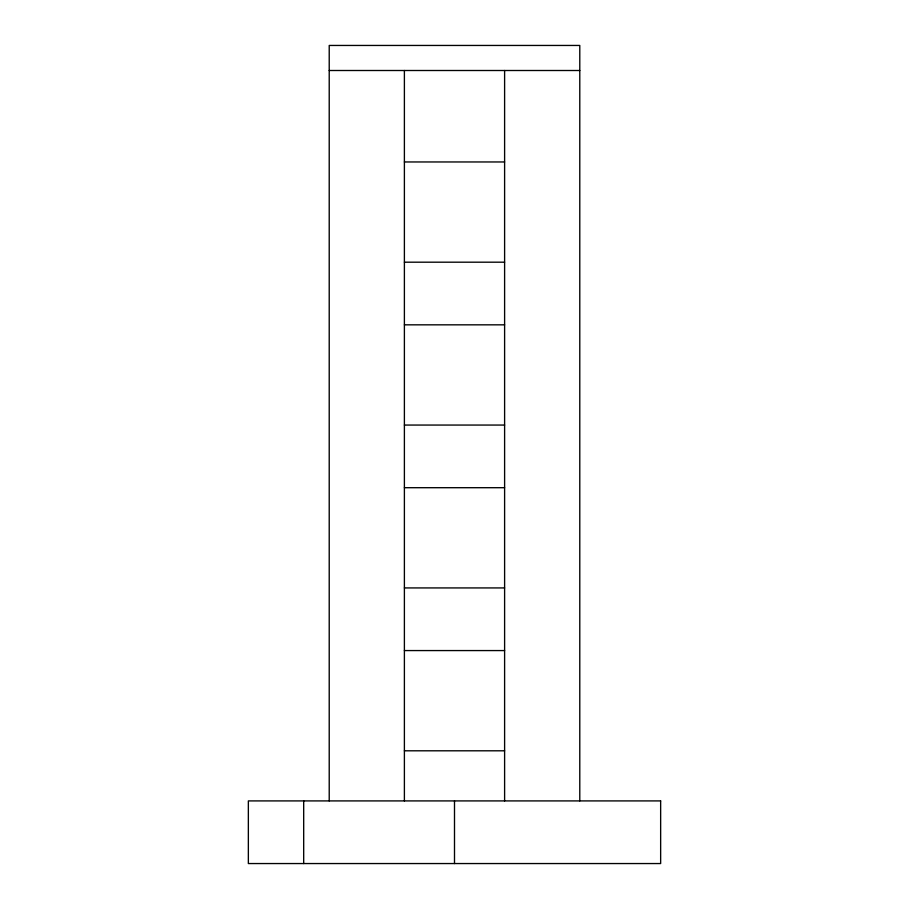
<?xml version="1.0" encoding="UTF-8"?>
<svg xmlns="http://www.w3.org/2000/svg" width="909" height="909" viewBox="0 0 909 909"><rect width="100%" height="100%" fill="white"/><g stroke="black" fill="none" stroke-linecap="round" stroke-linejoin="round"><path stroke-width="1.36" d="M329.217 70.504L579.783 70.504M404.391 161.961L504.609 161.961M404.391 262.19L504.609 262.19M404.391 324.831L504.609 324.831M404.391 425.06L504.609 425.06M404.391 487.701L504.609 487.701M404.391 587.93L504.609 587.93M404.391 650.571L504.609 650.571M404.391 750.8L504.609 750.8M579.783 800.909L579.783 45.45L329.217 45.45L329.217 800.909M504.609 70.504L504.609 800.909M454.5 800.909L454.5 863.55M404.391 70.504L404.391 800.909M303.686 800.909L303.686 863.55M660.65 800.909L248.35 800.909L248.35 863.55L660.65 863.55L660.65 800.909"/></g></svg>
